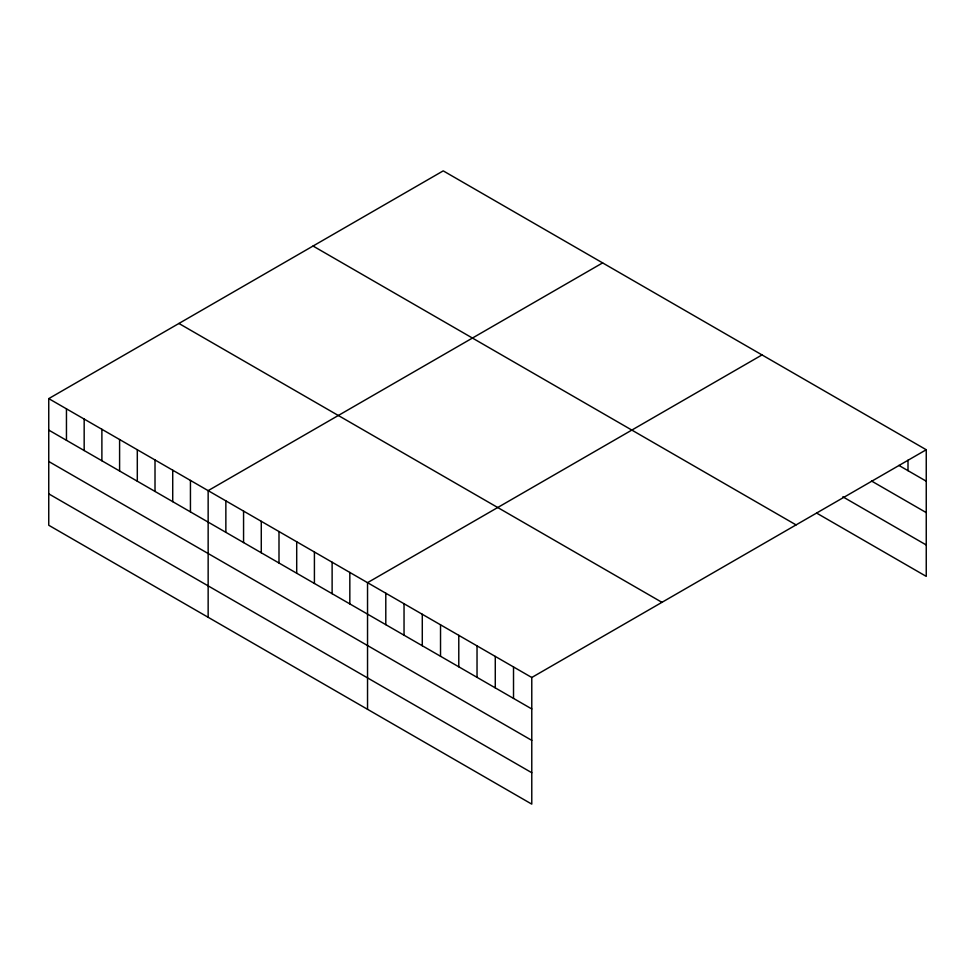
<?xml version="1.0" encoding="UTF-8"?>
<svg xmlns="http://www.w3.org/2000/svg" width="975" height="975" viewBox="0 0 975 975"><rect width="100%" height="100%" fill="white"/><g stroke="black" fill="none" stroke-linecap="round" stroke-linejoin="round"><path stroke-width="1.46" d="M48.75 398.617L531.777 677.491L531.777 804.131L48.75 525.257L48.75 398.617L443.223 170.869L926.25 449.743L926.25 576.383L816.77 513.167M602.623 262.897L208.15 490.644L208.15 617.285M762.023 354.924L367.538 582.672L367.538 709.312M531.777 677.491L926.25 449.743M898.877 465.404L926.25 481.199M871.504 481.004L926.25 512.606M842.839 496.811L926.25 544.976M313.048 246.029L796.075 524.903M178.925 323.468L661.952 602.331M48.75 430.085L531.777 708.947M48.75 461.492L531.777 740.366M48.75 493.85L531.777 772.724M908.005 460.176L908.005 470.669M513.52 666.961L513.52 698.417M495.276 656.419L495.276 687.887M477.031 645.889L477.031 677.345M458.786 635.347L458.786 666.815M440.529 624.817L440.529 656.273M422.285 614.274L422.285 645.743M404.04 603.744L404.04 635.213M385.795 593.214L385.795 624.67M349.83 572.447L349.83 603.915M332.122 562.222L332.122 593.69M314.413 551.996L314.413 583.464M296.705 541.771L296.705 573.239M278.996 531.546L278.996 563.014M261.276 521.32L261.276 552.788M243.567 511.095L243.567 542.563M225.859 500.87L225.859 532.338M190.442 480.419L190.442 511.887M172.721 470.194L172.721 501.662M155.013 459.968L155.013 491.437M137.304 449.743L137.304 481.211M119.596 439.518L119.596 470.986M101.887 429.293L101.887 460.761M84.167 419.067L84.167 450.535M66.458 408.842L66.458 440.31"/></g></svg>
